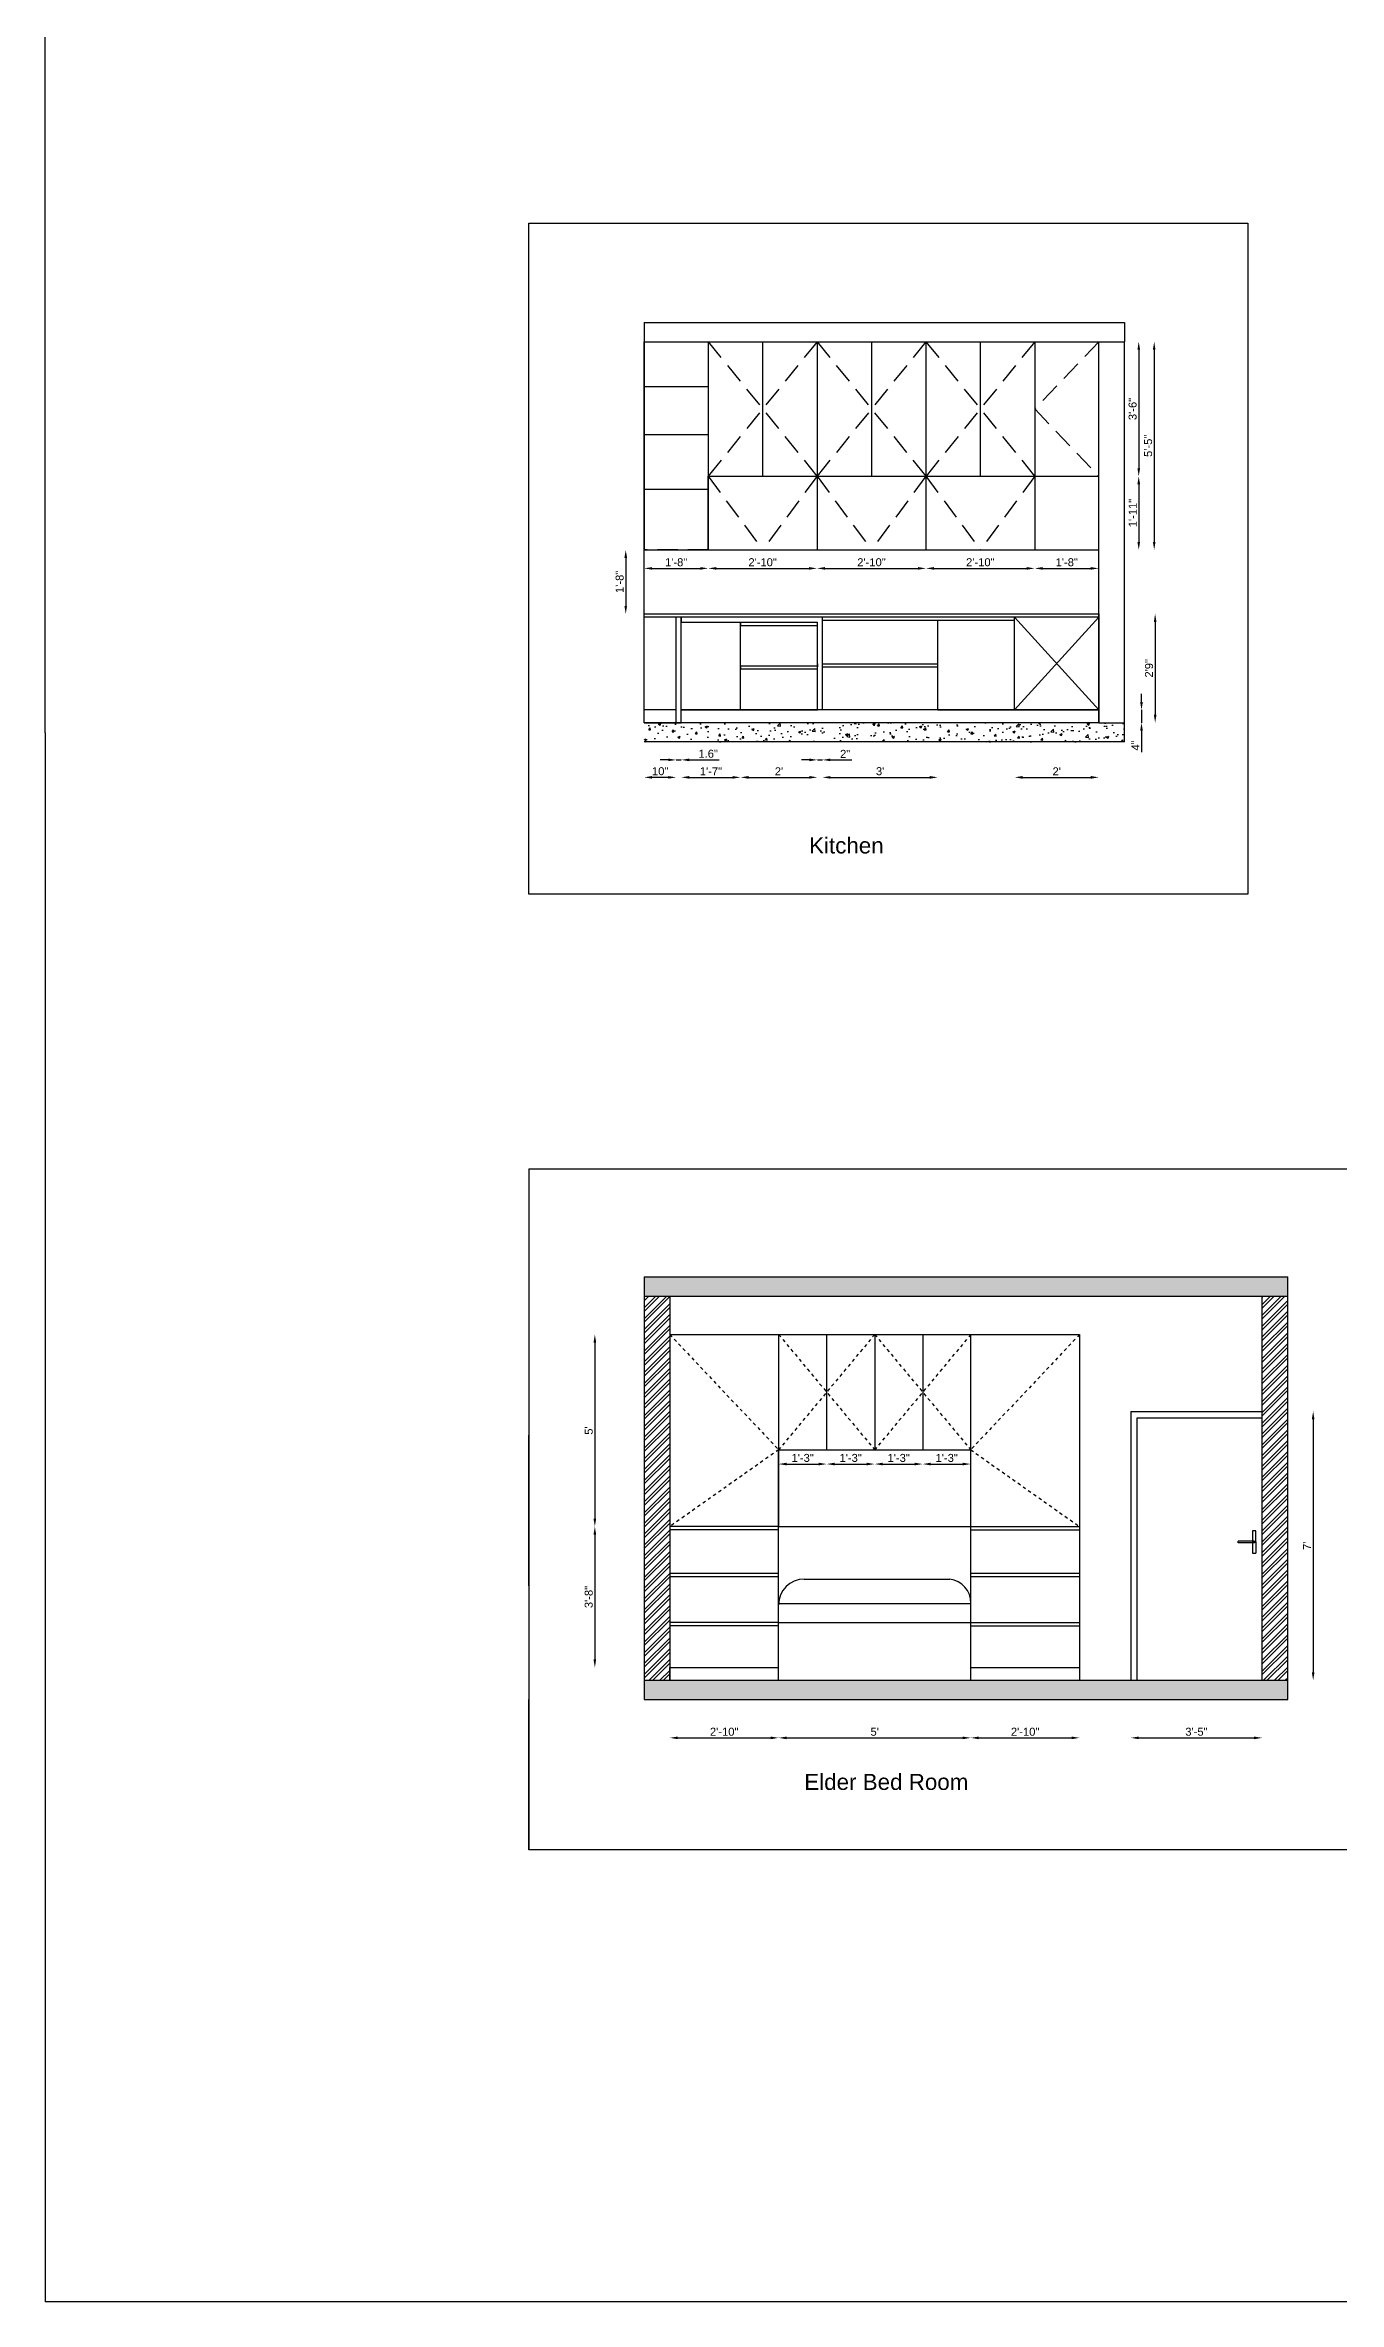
# Model space of a CAD drawing. Header units: feet. Extents: x 2272 to 4893, y 337 to 2916.
# Drawn here: x 2720 to 3124, y 337 to 1042 of the extents above; entities that cross this region are included whole.
import ezdxf

# ---------------------------------------------------------------- set-up
doc = ezdxf.new("R2010")
doc.units = ezdxf.units.FT
doc.linetypes.add('HIDDEN', pattern=[9.525, 6.35, -3.175])
doc.linetypes.add('JIS_02_1.0', pattern=[2, 1, -1])
doc.layers.add('Door', color=15, linetype='Continuous')
doc.styles.get("Standard").update_dxf_attribs({"font": 'arial.ttf'})
doc.dimstyles.new('ISO-25', dxfattribs={"dimtxt": 2.5, "dimasz": 2.5, "dimexe": 1.25, "dimexo": 0.625, "dimtad": 1, "dimdec": 0, "dimlunit": 4, "dimtxsty": 'Standard', "dimcen": 2.5, "dimse1": 1, "dimse2": 1, "dimadec": 0, "dimazin": 0, "dimtfac": 1, "dimtdec": 0, "dimtmove": 0, "dimatfit": 3, "dimfxl": 1, "dimarcsym": 0})

# ---------------------------------------------------------------- blocks, each defined once
blk = doc.blocks.new('*D4')
at = {"color": 0, "lineweight": -2, "transparency": 16777216}
blk.add_line((2914.8, 813.38), (2909.8, 813.38), dxfattribs=at)
at = {"color": 0, "transparency": 16777216}
for points in [[(2909.8, 813.79), (2909.8, 812.96), (2907.3, 813.38)], [(2914.8, 813.79), (2914.8, 812.96), (2917.3, 813.38)]]:
    blk.add_solid(points, dxfattribs=at)
at = {"layer": 'Defpoints', "color": 0, "transparency": 16777216}
for p in [(2907.3, 834.45), (2917.3, 834.45), (2907.3, 813.38)]:
    blk.add_point(p, dxfattribs=at)
at = {"color": 0, "transparency": 16777216, "insert": (2912.3, 815.28), "char_height": 2.5, "attachment_point": 5}
blk.add_mtext('10"', dxfattribs=at)
blk = doc.blocks.new('*D5')
at = {"color": 0, "lineweight": -2, "transparency": 16777216}
for p, q in [((2914.8, 818.83), (2912.3, 818.83)), ((2917.3, 818.83), (2918.9, 818.83)), ((2921.4, 818.83), (2930.7, 818.83))]:
    blk.add_line(p, q, dxfattribs=at)
at = {"color": 0, "transparency": 16777216}
for points in [[(2914.8, 819.25), (2914.8, 818.42), (2917.3, 818.83)], [(2921.4, 819.25), (2921.4, 818.42), (2918.9, 818.83)]]:
    blk.add_solid(points, dxfattribs=at)
at = {"layer": 'Defpoints', "color": 0, "transparency": 16777216}
for p in [(2917.3, 830.45), (2918.9, 830.45), (2918.9, 818.83)]:
    blk.add_point(p, dxfattribs=at)
at = {"color": 0, "transparency": 16777216, "insert": (2927.3, 820.74), "char_height": 2.5, "attachment_point": 5}
blk.add_mtext('1.6"', dxfattribs=at)
blk = doc.blocks.new('*D6')
at = {"color": 0, "lineweight": -2, "transparency": 16777216}
blk.add_line((2921.4, 813.38), (2934.9, 813.38), dxfattribs=at)
at = {"color": 0, "transparency": 16777216}
for points in [[(2921.4, 813.79), (2921.4, 812.96), (2918.9, 813.38)], [(2934.9, 813.79), (2934.9, 812.96), (2937.4, 813.38)]]:
    blk.add_solid(points, dxfattribs=at)
at = {"layer": 'Defpoints', "color": 0, "transparency": 16777216}
for p in [(2918.9, 834.45), (2937.4, 834.45), (2937.4, 813.38)]:
    blk.add_point(p, dxfattribs=at)
at = {"color": 0, "transparency": 16777216, "insert": (2928.15, 815.26), "char_height": 2.5, "attachment_point": 5}
blk.add_mtext('1\'-7"', dxfattribs=at)
blk = doc.blocks.new('*D7')
at = {"color": 0, "lineweight": -2, "transparency": 16777216}
for p, q in [((3062.64, 836.95), (3062.64, 839.45)), ((3062.64, 834.45), (3062.64, 830.45)), ((3062.64, 827.95), (3062.64, 821.23))]:
    blk.add_line(p, q, dxfattribs=at)
at = {"color": 0, "transparency": 16777216}
for points in [[(3062.22, 836.95), (3063.05, 836.95), (3062.64, 834.45)], [(3062.22, 827.95), (3063.05, 827.95), (3062.64, 830.45)]]:
    blk.add_solid(points, dxfattribs=at)
at = {"layer": 'Defpoints', "color": 0, "transparency": 16777216}
for p in [(3049.3, 834.45), (3049.3, 830.45), (3062.64, 830.45)]:
    blk.add_point(p, dxfattribs=at)
at = {"color": 0, "transparency": 16777216, "insert": (3060.76, 823.34), "char_height": 2.5, "width": 1.7292, "attachment_point": 5, "rotation": 90}
blk.add_mtext('4"', dxfattribs=at)
blk = doc.blocks.new('*D8')
at = {"color": 0, "lineweight": -2, "transparency": 16777216}
blk.add_line((2939.9, 813.38), (2958.9, 813.38), dxfattribs=at)
at = {"color": 0, "transparency": 16777216}
for points in [[(2939.9, 813.79), (2939.9, 812.96), (2937.4, 813.38)], [(2958.9, 813.79), (2958.9, 812.96), (2961.4, 813.38)]]:
    blk.add_solid(points, dxfattribs=at)
at = {"layer": 'Defpoints', "color": 0, "transparency": 16777216}
for p in [(2937.4, 834.45), (2961.4, 834.45), (2961.4, 813.38)]:
    blk.add_point(p, dxfattribs=at)
at = {"color": 0, "transparency": 16777216, "insert": (2949.4, 815.26), "char_height": 2.5, "attachment_point": 5}
blk.add_mtext("2'", dxfattribs=at)
blk = doc.blocks.new('*D9')
at = {"color": 0, "lineweight": -2, "transparency": 16777216}
blk.add_line((3025.5, 813.38), (3046.8, 813.38), dxfattribs=at)
at = {"color": 0, "transparency": 16777216}
for points in [[(3025.5, 813.79), (3025.5, 812.96), (3023, 813.38)], [(3046.8, 813.79), (3046.8, 812.96), (3049.3, 813.38)]]:
    blk.add_solid(points, dxfattribs=at)
at = {"layer": 'Defpoints', "color": 0, "transparency": 16777216}
for p in [(3023, 834.45), (3049.3, 834.45), (3049.3, 813.38)]:
    blk.add_point(p, dxfattribs=at)
at = {"color": 0, "transparency": 16777216, "insert": (3036.15, 815.26), "char_height": 2.5, "attachment_point": 5}
blk.add_mtext("2'", dxfattribs=at)
blk = doc.blocks.new('*D10')
at = {"color": 0, "lineweight": -2, "transparency": 16777216}
for p, q in [((2958.9, 818.83), (2956.4, 818.83)), ((2961.4, 818.83), (2963, 818.83)), ((2965.5, 818.83), (2972.16, 818.83))]:
    blk.add_line(p, q, dxfattribs=at)
at = {"color": 0, "transparency": 16777216}
for points in [[(2958.9, 819.25), (2958.9, 818.42), (2961.4, 818.83)], [(2965.5, 819.25), (2965.5, 818.42), (2963, 818.83)]]:
    blk.add_solid(points, dxfattribs=at)
at = {"layer": 'Defpoints', "color": 0, "transparency": 16777216}
for p in [(2961.4, 834.45), (2963, 834.45), (2963, 818.83)]:
    blk.add_point(p, dxfattribs=at)
at = {"color": 0, "transparency": 16777216, "insert": (2970.08, 820.71), "char_height": 2.5, "attachment_point": 5}
blk.add_mtext('2"', dxfattribs=at)
blk = doc.blocks.new('*D11')
at = {"color": 0, "lineweight": -2, "transparency": 16777216}
blk.add_line((2965.5, 813.38), (2996.5, 813.38), dxfattribs=at)
at = {"color": 0, "transparency": 16777216}
for points in [[(2965.5, 813.79), (2965.5, 812.96), (2963, 813.38)], [(2996.5, 813.79), (2996.5, 812.96), (2999, 813.38)]]:
    blk.add_solid(points, dxfattribs=at)
at = {"layer": 'Defpoints', "color": 0, "transparency": 16777216}
for p in [(2963, 834.45), (2999, 834.45), (2999, 813.38)]:
    blk.add_point(p, dxfattribs=at)
at = {"color": 0, "transparency": 16777216, "insert": (2981, 815.28), "char_height": 2.5, "attachment_point": 5}
blk.add_mtext("3'", dxfattribs=at)
blk = doc.blocks.new('*D12')
at = {"color": 0, "lineweight": -2, "transparency": 16777216}
blk.add_line((3066.9, 861.95), (3066.9, 832.95), dxfattribs=at)
at = {"color": 0, "transparency": 16777216}
for points in [[(3066.49, 861.95), (3067.32, 861.95), (3066.9, 864.45)], [(3066.49, 832.95), (3067.32, 832.95), (3066.9, 830.45)]]:
    blk.add_solid(points, dxfattribs=at)
at = {"layer": 'Defpoints', "color": 0, "transparency": 16777216}
for p in [(3049.3, 864.45), (3049.3, 830.45), (3066.9, 830.45)]:
    blk.add_point(p, dxfattribs=at)
at = {"color": 0, "transparency": 16777216, "insert": (3065, 847.45), "char_height": 2.5, "attachment_point": 5, "rotation": 90}
blk.add_mtext('2\'9"', dxfattribs=at)
blk = doc.blocks.new('*D355')
at = {"color": 0, "lineweight": -2, "transparency": 16777216}
blk.add_line((2917.8, 513.32), (2946.8, 513.32), dxfattribs=at)
at = {"color": 0, "transparency": 16777216}
for points in [[(2917.8, 513.73), (2917.8, 512.9), (2915.3, 513.32)], [(2946.8, 513.73), (2946.8, 512.9), (2949.3, 513.32)]]:
    blk.add_solid(points, dxfattribs=at)
at = {"layer": 'Defpoints', "color": 0, "transparency": 16777216}
for p in [(2915.3, 535.32), (2949.3, 535.32), (2949.3, 513.32)]:
    blk.add_point(p, dxfattribs=at)
at = {"color": 0, "transparency": 16777216, "insert": (2932.3, 515.22), "char_height": 2.5, "attachment_point": 5}
blk.add_mtext('2\'-10"', dxfattribs=at)
blk = doc.blocks.new('*D356')
at = {"color": 0, "lineweight": -2, "transparency": 16777216}
blk.add_line((2951.8, 513.32), (3006.8, 513.32), dxfattribs=at)
at = {"color": 0, "transparency": 16777216}
for points in [[(2951.8, 513.73), (2951.8, 512.9), (2949.3, 513.32)], [(3006.8, 513.73), (3006.8, 512.9), (3009.3, 513.32)]]:
    blk.add_solid(points, dxfattribs=at)
at = {"layer": 'Defpoints', "color": 0, "transparency": 16777216}
for p in [(2949.3, 549.32), (3009.3, 549.32), (3009.3, 513.32)]:
    blk.add_point(p, dxfattribs=at)
at = {"color": 0, "transparency": 16777216, "insert": (2979.3, 515.21), "char_height": 2.5, "attachment_point": 5}
blk.add_mtext("5'", dxfattribs=at)
blk = doc.blocks.new('*D357')
at = {"color": 0, "lineweight": -2, "transparency": 16777216}
blk.add_line((3011.8, 513.32), (3040.8, 513.32), dxfattribs=at)
at = {"color": 0, "transparency": 16777216}
for points in [[(3011.8, 513.73), (3011.8, 512.9), (3009.3, 513.32)], [(3040.8, 513.73), (3040.8, 512.9), (3043.3, 513.32)]]:
    blk.add_solid(points, dxfattribs=at)
at = {"layer": 'Defpoints', "color": 0, "transparency": 16777216}
for p in [(3009.3, 535.32), (3043.3, 535.32), (3043.3, 513.32)]:
    blk.add_point(p, dxfattribs=at)
at = {"color": 0, "transparency": 16777216, "insert": (3026.3, 515.22), "char_height": 2.5, "attachment_point": 5}
blk.add_mtext('2\'-10"', dxfattribs=at)
blk = doc.blocks.new('*D358')
at = {"color": 0, "lineweight": -2, "transparency": 16777216}
blk.add_line((3061.8, 513.32), (3097.8, 513.32), dxfattribs=at)
at = {"color": 0, "transparency": 16777216}
for points in [[(3061.8, 513.73), (3061.8, 512.9), (3059.3, 513.32)], [(3097.8, 513.73), (3097.8, 512.9), (3100.3, 513.32)]]:
    blk.add_solid(points, dxfattribs=at)
at = {"layer": 'Defpoints', "color": 0, "transparency": 16777216}
for p in [(3059.3, 531.32), (3100.3, 531.32), (3100.3, 513.32)]:
    blk.add_point(p, dxfattribs=at)
at = {"color": 0, "transparency": 16777216, "insert": (3079.8, 515.22), "char_height": 2.5, "attachment_point": 5}
blk.add_mtext('3\'-5"', dxfattribs=at)
blk = doc.blocks.new('*D359')
at = {"color": 0, "lineweight": -2, "transparency": 16777216}
blk.add_line((2891.9, 636.82), (2891.9, 581.82), dxfattribs=at)
at = {"color": 0, "transparency": 16777216}
for points in [[(2891.48, 636.82), (2892.31, 636.82), (2891.9, 639.32)], [(2891.48, 581.82), (2892.31, 581.82), (2891.9, 579.32)]]:
    blk.add_solid(points, dxfattribs=at)
at = {"layer": 'Defpoints', "color": 0, "transparency": 16777216}
for p in [(2915.3, 639.32), (2891.9, 579.32), (2915.3, 579.32)]:
    blk.add_point(p, dxfattribs=at)
at = {"color": 0, "transparency": 16777216, "insert": (2890, 609.32), "char_height": 2.5, "attachment_point": 5, "rotation": 90}
blk.add_mtext("5'", dxfattribs=at)
blk = doc.blocks.new('*D360')
at = {"color": 0, "lineweight": -2, "transparency": 16777216}
blk.add_line((2891.9, 576.82), (2891.9, 537.82), dxfattribs=at)
at = {"color": 0, "transparency": 16777216}
for points in [[(2891.48, 576.82), (2892.31, 576.82), (2891.9, 579.32)], [(2891.48, 537.82), (2892.31, 537.82), (2891.9, 535.32)]]:
    blk.add_solid(points, dxfattribs=at)
at = {"layer": 'Defpoints', "color": 0, "transparency": 16777216}
for p in [(2915.3, 579.32), (2891.9, 535.32), (2915.3, 535.32)]:
    blk.add_point(p, dxfattribs=at)
at = {"color": 0, "transparency": 16777216, "insert": (2889.99, 557.32), "char_height": 2.5, "attachment_point": 5, "rotation": 90}
blk.add_mtext('3\'-8"', dxfattribs=at)
blk = doc.blocks.new('*D361')
at = {"color": 0, "lineweight": -2, "transparency": 16777216}
blk.add_line((2951.8, 598.86), (2961.8, 598.86), dxfattribs=at)
at = {"color": 0, "transparency": 16777216}
for points in [[(2951.8, 599.27), (2951.8, 598.44), (2949.3, 598.86)], [(2961.8, 599.27), (2961.8, 598.44), (2964.3, 598.86)]]:
    blk.add_solid(points, dxfattribs=at)
at = {"layer": 'Defpoints', "color": 0, "transparency": 16777216}
for p in [(2949.3, 603.32), (2964.3, 603.32), (2964.3, 598.86)]:
    blk.add_point(p, dxfattribs=at)
at = {"color": 0, "transparency": 16777216, "insert": (2956.8, 600.76), "char_height": 2.5, "attachment_point": 5}
blk.add_mtext('1\'-3"', dxfattribs=at)
blk = doc.blocks.new('*D362')
at = {"color": 0, "lineweight": -2, "transparency": 16777216}
blk.add_line((2966.8, 598.86), (2976.8, 598.86), dxfattribs=at)
at = {"color": 0, "transparency": 16777216}
for points in [[(2966.8, 599.27), (2966.8, 598.44), (2964.3, 598.86)], [(2976.8, 599.27), (2976.8, 598.44), (2979.3, 598.86)]]:
    blk.add_solid(points, dxfattribs=at)
at = {"layer": 'Defpoints', "color": 0, "transparency": 16777216}
for p in [(2964.3, 603.32), (2979.3, 603.32), (2979.3, 598.86)]:
    blk.add_point(p, dxfattribs=at)
at = {"color": 0, "transparency": 16777216, "insert": (2971.8, 600.76), "char_height": 2.5, "attachment_point": 5}
blk.add_mtext('1\'-3"', dxfattribs=at)
blk = doc.blocks.new('*D363')
at = {"color": 0, "lineweight": -2, "transparency": 16777216}
blk.add_line((2981.8, 598.86), (2991.8, 598.86), dxfattribs=at)
at = {"color": 0, "transparency": 16777216}
for points in [[(2981.8, 599.27), (2981.8, 598.44), (2979.3, 598.86)], [(2991.8, 599.27), (2991.8, 598.44), (2994.3, 598.86)]]:
    blk.add_solid(points, dxfattribs=at)
at = {"layer": 'Defpoints', "color": 0, "transparency": 16777216}
for p in [(2979.3, 603.32), (2994.3, 603.32), (2994.3, 598.86)]:
    blk.add_point(p, dxfattribs=at)
at = {"color": 0, "transparency": 16777216, "insert": (2986.8, 600.76), "char_height": 2.5, "attachment_point": 5}
blk.add_mtext('1\'-3"', dxfattribs=at)
blk = doc.blocks.new('*D364')
at = {"color": 0, "lineweight": -2, "transparency": 16777216}
blk.add_line((2996.8, 598.86), (3006.8, 598.86), dxfattribs=at)
at = {"color": 0, "transparency": 16777216}
for points in [[(2996.8, 599.27), (2996.8, 598.44), (2994.3, 598.86)], [(3006.8, 599.27), (3006.8, 598.44), (3009.3, 598.86)]]:
    blk.add_solid(points, dxfattribs=at)
at = {"layer": 'Defpoints', "color": 0, "transparency": 16777216}
for p in [(2994.3, 603.32), (3009.3, 603.32), (3009.3, 598.86)]:
    blk.add_point(p, dxfattribs=at)
at = {"color": 0, "transparency": 16777216, "insert": (3001.8, 600.76), "char_height": 2.5, "attachment_point": 5}
blk.add_mtext('1\'-3"', dxfattribs=at)
blk = doc.blocks.new('*D365')
at = {"color": 0, "lineweight": -2, "transparency": 16777216}
blk.add_line((3116.26, 612.82), (3116.26, 533.82), dxfattribs=at)
at = {"color": 0, "transparency": 16777216}
for points in [[(3115.84, 612.82), (3116.68, 612.82), (3116.26, 615.32)], [(3115.84, 533.82), (3116.68, 533.82), (3116.26, 531.32)]]:
    blk.add_solid(points, dxfattribs=at)
at = {"layer": 'Defpoints', "color": 0, "transparency": 16777216}
for p in [(3059.3, 615.32), (3059.3, 531.32), (3116.26, 531.32)]:
    blk.add_point(p, dxfattribs=at)
at = {"color": 0, "transparency": 16777216, "insert": (3114.38, 573.32), "char_height": 2.5, "attachment_point": 5, "rotation": 90}
blk.add_mtext("7'", dxfattribs=at)
blk = doc.blocks.new('*D482')
at = {"color": 0, "lineweight": -2, "transparency": 16777216}
blk.add_line((3066.61, 946.95), (3066.61, 886.95), dxfattribs=at)
at = {"color": 0, "transparency": 16777216}
for points in [[(3066.19, 946.95), (3067.02, 946.95), (3066.61, 949.45)], [(3066.19, 886.95), (3067.02, 886.95), (3066.61, 884.45)]]:
    blk.add_solid(points, dxfattribs=at)
at = {"layer": 'Defpoints', "color": 0, "transparency": 16777216}
for p in [(3049.3, 949.45), (3049.3, 884.45), (3066.61, 884.45)]:
    blk.add_point(p, dxfattribs=at)
at = {"color": 0, "transparency": 16777216, "insert": (3064.71, 916.95), "char_height": 2.5, "attachment_point": 5, "rotation": 90}
blk.add_mtext('5\'-5"', dxfattribs=at)
blk = doc.blocks.new('*D483')
at = {"color": 0, "lineweight": -2, "transparency": 16777216}
blk.add_line((3061.77, 946.95), (3061.77, 909.95), dxfattribs=at)
at = {"color": 0, "transparency": 16777216}
for points in [[(3061.36, 946.95), (3062.19, 946.95), (3061.77, 949.45)], [(3061.36, 909.95), (3062.19, 909.95), (3061.77, 907.45)]]:
    blk.add_solid(points, dxfattribs=at)
at = {"layer": 'Defpoints', "color": 0, "transparency": 16777216}
for p in [(3049.3, 949.45), (3049.3, 907.45), (3061.77, 907.45)]:
    blk.add_point(p, dxfattribs=at)
at = {"color": 0, "transparency": 16777216, "insert": (3059.87, 928.45), "char_height": 2.5, "attachment_point": 5, "rotation": 90}
blk.add_mtext('3\'-6"', dxfattribs=at)
blk = doc.blocks.new('*D484')
at = {"color": 0, "lineweight": -2, "transparency": 16777216}
blk.add_line((3061.77, 904.95), (3061.77, 886.95), dxfattribs=at)
at = {"color": 0, "transparency": 16777216}
for points in [[(3061.36, 904.95), (3062.19, 904.95), (3061.77, 907.45)], [(3061.36, 886.95), (3062.19, 886.95), (3061.77, 884.45)]]:
    blk.add_solid(points, dxfattribs=at)
at = {"layer": 'Defpoints', "color": 0, "transparency": 16777216}
for p in [(3049.3, 907.45), (3049.3, 884.45), (3061.77, 884.45)]:
    blk.add_point(p, dxfattribs=at)
at = {"color": 0, "transparency": 16777216, "insert": (3059.89, 895.95), "char_height": 2.5, "attachment_point": 5, "rotation": 90}
blk.add_mtext('1\'-11"', dxfattribs=at)
blk = doc.blocks.new('*D485')
at = {"color": 0, "lineweight": -2, "transparency": 16777216}
blk.add_line((2901.54, 881.95), (2901.54, 866.95), dxfattribs=at)
at = {"color": 0, "transparency": 16777216}
for points in [[(2901.13, 881.95), (2901.96, 881.95), (2901.54, 884.45)], [(2901.13, 866.95), (2901.96, 866.95), (2901.54, 864.45)]]:
    blk.add_solid(points, dxfattribs=at)
at = {"layer": 'Defpoints', "color": 0, "transparency": 16777216}
for p in [(2907.3, 884.45), (2901.54, 864.45), (2907.3, 864.45)]:
    blk.add_point(p, dxfattribs=at)
at = {"color": 0, "transparency": 16777216, "insert": (2899.64, 874.45), "char_height": 2.5, "attachment_point": 5, "rotation": 90}
blk.add_mtext('1\'-8"', dxfattribs=at)
blk = doc.blocks.new('*D486')
at = {"color": 0, "lineweight": -2, "transparency": 16777216}
blk.add_line((2909.8, 878.66), (2924.8, 878.66), dxfattribs=at)
at = {"color": 0, "transparency": 16777216}
for points in [[(2909.8, 879.07), (2909.8, 878.24), (2907.3, 878.66)], [(2924.8, 879.07), (2924.8, 878.24), (2927.3, 878.66)]]:
    blk.add_solid(points, dxfattribs=at)
at = {"layer": 'Defpoints', "color": 0, "transparency": 16777216}
for p in [(2907.3, 884.45), (2927.3, 884.45), (2927.3, 878.66)]:
    blk.add_point(p, dxfattribs=at)
at = {"color": 0, "transparency": 16777216, "insert": (2917.3, 880.56), "char_height": 2.5, "attachment_point": 5}
blk.add_mtext('1\'-8"', dxfattribs=at)
blk = doc.blocks.new('*D487')
at = {"color": 0, "lineweight": -2, "transparency": 16777216}
blk.add_line((2929.8, 878.66), (2958.8, 878.66), dxfattribs=at)
at = {"color": 0, "transparency": 16777216}
for points in [[(2929.8, 879.07), (2929.8, 878.24), (2927.3, 878.66)], [(2958.8, 879.07), (2958.8, 878.24), (2961.3, 878.66)]]:
    blk.add_solid(points, dxfattribs=at)
at = {"layer": 'Defpoints', "color": 0, "transparency": 16777216}
for p in [(2927.3, 884.45), (2961.3, 884.45), (2961.3, 878.66)]:
    blk.add_point(p, dxfattribs=at)
at = {"color": 0, "transparency": 16777216, "insert": (2944.3, 880.56), "char_height": 2.5, "attachment_point": 5}
blk.add_mtext('2\'-10"', dxfattribs=at)
blk = doc.blocks.new('*D488')
at = {"color": 0, "lineweight": -2, "transparency": 16777216}
blk.add_line((2963.8, 878.66), (2992.8, 878.66), dxfattribs=at)
at = {"color": 0, "transparency": 16777216}
for points in [[(2963.8, 879.07), (2963.8, 878.24), (2961.3, 878.66)], [(2992.8, 879.07), (2992.8, 878.24), (2995.3, 878.66)]]:
    blk.add_solid(points, dxfattribs=at)
at = {"layer": 'Defpoints', "color": 0, "transparency": 16777216}
for p in [(2961.3, 884.45), (2995.3, 884.45), (2995.3, 878.66)]:
    blk.add_point(p, dxfattribs=at)
at = {"color": 0, "transparency": 16777216, "insert": (2978.3, 880.56), "char_height": 2.5, "attachment_point": 5}
blk.add_mtext('2\'-10"', dxfattribs=at)
blk = doc.blocks.new('*D489')
at = {"color": 0, "lineweight": -2, "transparency": 16777216}
blk.add_line((2997.8, 878.66), (3026.8, 878.66), dxfattribs=at)
at = {"color": 0, "transparency": 16777216}
for points in [[(2997.8, 879.07), (2997.8, 878.24), (2995.3, 878.66)], [(3026.8, 879.07), (3026.8, 878.24), (3029.3, 878.66)]]:
    blk.add_solid(points, dxfattribs=at)
at = {"layer": 'Defpoints', "color": 0, "transparency": 16777216}
for p in [(2995.3, 884.45), (3029.3, 884.45), (3029.3, 878.66)]:
    blk.add_point(p, dxfattribs=at)
at = {"color": 0, "transparency": 16777216, "insert": (3012.3, 880.56), "char_height": 2.5, "attachment_point": 5}
blk.add_mtext('2\'-10"', dxfattribs=at)
blk = doc.blocks.new('*D490')
at = {"color": 0, "lineweight": -2, "transparency": 16777216}
blk.add_line((3031.8, 878.66), (3046.8, 878.66), dxfattribs=at)
at = {"color": 0, "transparency": 16777216}
for points in [[(3031.8, 879.07), (3031.8, 878.24), (3029.3, 878.66)], [(3046.8, 879.07), (3046.8, 878.24), (3049.3, 878.66)]]:
    blk.add_solid(points, dxfattribs=at)
at = {"layer": 'Defpoints', "color": 0, "transparency": 16777216}
for p in [(3029.3, 884.45), (3049.3, 884.45), (3049.3, 878.66)]:
    blk.add_point(p, dxfattribs=at)
at = {"color": 0, "transparency": 16777216, "insert": (3039.3, 880.56), "char_height": 2.5, "attachment_point": 5}
blk.add_mtext('1\'-8"', dxfattribs=at)

msp = doc.modelspace()

# ---------------------------------------------------------------- hatches: boundary and pattern name
at = {"layer": 'Door', "true_color": 0x105689}
h = msp.add_hatch(dxfattribs=at)
h.set_pattern_fill('AR-CONC', color=146, scale=0.04)
h.paths.add_polyline_path([(2907.298, 830.455), (2907.298, 824.455), (3049.298, 824.455), (3057.298, 824.455), (3057.298, 830.455), (3049.298, 830.455)])
h = msp.add_hatch(dxfattribs=at)
h.set_pattern_fill('AR-CONC', color=146, scale=0.04)
h.paths.add_polyline_path([(2907.298, 657.319), (2907.298, 651.319), (3108.298, 651.319), (3108.298, 657.319)])
h.paths.add_polyline_path([(3108.298, 525.319), (3108.298, 531.319), (2907.298, 531.319), (2907.298, 525.319)])
h = msp.add_hatch(dxfattribs=at)
h.set_pattern_fill('ANSI32', color=146, scale=0.25)
h.paths.add_polyline_path([(2907.298, 531.319), (2915.298, 531.319), (2915.298, 651.319), (2907.298, 651.319)])
h.paths.add_polyline_path([(3100.298, 531.319), (3108.298, 531.319), (3108.298, 651.319), (3100.298, 651.319)])

# ---------------------------------------------------------------- linework, layer by layer
for p, q in [((2720.204, 827.307), (2720.204, 2915.521)), ((2871.298, 776.84), (2871.298, 986.455)), ((2871.298, 986.455), (3095.884, 986.455)), ((3095.884, 986.455), (3095.884, 776.84)), ((2720.204, 827.307), (2720.204, 337.13)), ((3095.884, 776.84), (2871.298, 776.84)), ((2871.298, 691.047), (2871.298, 478.319)), ((2871.298, 691.047), (3151.435, 691.047)), ((2907.298, 657.319), (3108.298, 657.319)), ((2907.298, 657.319), (2907.298, 525.319)), ((3108.298, 525.319), (3108.298, 657.319)), ((2907.298, 651.319), (3108.298, 651.319)), ((2915.298, 651.319), (2915.298, 531.319)), ((3059.298, 651.319), (3100.298, 651.319)), ((3100.298, 531.319), (3100.298, 651.319)), ((2871.298, 560.84), (2871.298, 607.84)), ((2949.298, 555.319), (2949.298, 579.319)), ((2949.298, 579.319), (3009.298, 579.319)), ((2949.298, 579.319), (2949.298, 579.319)), ((2949.298, 579.319), (2949.298, 579.319)), ((3009.298, 555.319), (3009.298, 579.319)), ((3100.298, 531.319), (3100.298, 574.519)), ((2949.298, 531.319), (2949.298, 549.319)), ((2949.298, 549.319), (2949.298, 549.319)), ((2907.298, 531.319), (3108.298, 531.319)), ((3059.298, 531.319), (3100.298, 531.319)), ((2871.298, 478.319), (2871.298, 525.319)), ((2907.298, 525.319), (3108.298, 525.319)), ((3151.435, 478.319), (2871.298, 478.319)), ((4892.649, 337.13), (2720.204, 337.13))]:
    msp.add_line(p, q)
at = {"color": 7, "true_color": 0xffffff}
for p, q in [((2907.298, 955.455), (3057.298, 955.455)), ((2907.298, 955.455), (2907.298, 949.455)), ((3057.298, 955.455), (3057.298, 949.455)), ((2907.298, 949.455), (3057.298, 949.455)), ((2907.298, 830.455), (2907.298, 949.455)), ((2907.298, 949.455), (2927.298, 949.455)), ((3049.298, 830.455), (3049.298, 949.455)), ((3057.298, 830.455), (3057.298, 949.455)), ((2907.298, 863.455), (2907.298, 864.455)), ((3049.298, 864.455), (3049.298, 830.455)), ((3049.298, 830.455), (3049.298, 863.455)), ((3049.298, 830.455), (3049.298, 834.455)), ((3049.298, 830.455), (2907.298, 830.455)), ((2907.298, 830.455), (2917.298, 830.455)), ((2917.298, 830.455), (2918.898, 830.455)), ((3049.298, 830.455), (3057.298, 830.455)), ((3057.298, 824.455), (3057.298, 830.455)), ((3049.298, 824.455), (2907.298, 824.455)), ((3057.298, 824.455), (3049.298, 824.455))]:
    msp.add_line(p, q, dxfattribs=at)
at = {"color": 85, "true_color": 0x58ba48}
for p, q in [((2907.298, 949.455), (2907.298, 884.455)), ((2927.298, 949.455), (2927.298, 884.455)), ((2927.298, 949.455), (2927.298, 907.455)), ((2944.298, 949.455), (2944.298, 907.455)), ((2961.298, 949.455), (2961.298, 907.455)), ((2978.298, 949.455), (2978.298, 907.455)), ((2995.298, 949.455), (2995.298, 907.455)), ((3012.298, 949.455), (3012.298, 907.455)), ((3029.298, 949.455), (3029.298, 907.455)), ((2907.298, 935.455), (2927.298, 935.455)), ((2907.298, 920.455), (2927.298, 920.455)), ((2907.298, 903.455), (2927.298, 903.455)), ((2927.298, 884.455), (2927.298, 907.455)), ((2927.298, 907.455), (3049.298, 907.455)), ((2927.298, 907.455), (2927.298, 884.455)), ((2961.298, 907.455), (2961.298, 884.455)), ((2995.298, 907.455), (2995.298, 884.455)), ((3029.298, 907.455), (3029.298, 884.455)), ((2907.298, 884.455), (3049.298, 884.455))]:
    msp.add_line(p, q, dxfattribs=at)
at = {"color": 85, "linetype": 'HIDDEN', "true_color": 0x58ba48}
for p, q in [((2907.298, 949.455), (2907.298, 935.455)), ((2927.298, 949.455), (2961.298, 907.455)), ((2961.298, 949.455), (2927.298, 907.455)), ((2961.298, 949.455), (2995.298, 907.455)), ((2995.298, 949.455), (2961.298, 907.455)), ((2995.298, 949.455), (3029.298, 907.455)), ((3029.298, 949.455), (2995.298, 907.455)), ((3049.298, 949.455), (3029.298, 928.455)), ((3029.298, 928.455), (3049.298, 907.455)), ((2927.298, 907.455), (2944.298, 884.455)), ((2961.298, 907.455), (2944.298, 884.455)), ((2961.298, 907.455), (2978.298, 884.455)), ((2995.298, 907.455), (2978.298, 884.455)), ((2995.298, 907.455), (3012.298, 884.455)), ((3029.298, 907.455), (3012.298, 884.455)), ((2927.298, 884.455), (2907.298, 884.455)), ((2907.298, 884.455), (2927.298, 884.455))]:
    msp.add_line(p, q, dxfattribs=at)
at = {"color": 254}
for p, q in [((2907.298, 864.455), (3049.298, 864.455)), ((3049.298, 863.455), (2907.298, 863.455))]:
    msp.add_line(p, q, dxfattribs=at)
at = {"color": 15, "true_color": 0xa0522d}
for p, q in [((2917.298, 830.455), (2917.298, 863.455)), ((2918.898, 830.455), (2918.898, 863.455)), ((2918.898, 863.455), (2918.898, 861.855)), ((2918.898, 861.855), (2961.398, 861.855)), ((2937.398, 834.455), (2937.398, 861.855)), ((2937.398, 861.855), (2937.398, 860.855)), ((2937.398, 860.855), (2961.398, 860.855)), ((2961.398, 834.455), (2961.398, 861.855)), ((2962.998, 834.455), (2962.998, 863.455)), ((2962.998, 862.455), (3022.998, 862.455)), ((2998.998, 834.455), (2998.998, 862.455)), ((3022.998, 834.455), (3022.998, 863.455)), ((3022.998, 834.455), (3049.298, 863.455)), ((3022.998, 863.455), (3049.298, 834.455)), ((2937.398, 834.455), (2937.398, 848.255)), ((2937.398, 848.255), (2961.398, 848.255)), ((2937.398, 848.255), (2937.398, 847.255)), ((2937.398, 847.255), (2961.398, 847.255)), ((2961.398, 848.855), (2961.398, 847.855)), ((2962.998, 848.855), (2998.998, 848.855)), ((2962.998, 847.855), (2998.998, 847.855)), ((2917.298, 834.455), (2907.298, 834.455)), ((3049.298, 834.455), (2918.898, 834.455)), ((2918.898, 834.455), (2937.398, 834.455)), ((2937.398, 834.455), (2961.398, 834.455)), ((2998.998, 834.455), (3022.998, 834.455)), ((3022.998, 834.455), (3049.298, 834.455))]:
    msp.add_line(p, q, dxfattribs=at)
at = {"color": 10}
for p, q in [((2915.298, 639.319), (2949.298, 639.319)), ((2915.298, 639.319), (2915.298, 579.319)), ((2949.298, 639.319), (2949.298, 579.319)), ((2949.298, 639.319), (3009.298, 639.319)), ((2949.298, 639.319), (2949.298, 603.319)), ((2964.298, 639.319), (2964.298, 603.319)), ((2979.298, 639.319), (2979.298, 603.319)), ((2994.298, 639.319), (2994.298, 603.319)), ((3009.298, 603.319), (3009.298, 639.319)), ((3009.298, 639.319), (3043.298, 639.319)), ((3043.298, 639.319), (3043.298, 531.319)), ((2949.298, 603.319), (3009.298, 603.319)), ((2949.298, 579.319), (2949.298, 603.319)), ((2949.298, 603.319), (2968.498, 603.319)), ((2949.298, 603.319), (3009.298, 603.319)), ((2949.298, 603.319), (2964.298, 603.319)), ((2964.298, 603.319), (2979.298, 603.319)), ((2979.298, 603.319), (2994.298, 603.319)), ((2994.298, 603.319), (3009.298, 603.319)), ((3009.298, 579.319), (3009.298, 603.319)), ((2949.298, 579.319), (2915.298, 579.319)), ((2915.298, 579.319), (2915.298, 535.319)), ((2949.298, 578.319), (2915.298, 578.319)), ((3009.298, 579.319), (3043.298, 579.319)), ((3009.298, 578.319), (3043.298, 578.319)), ((2915.298, 564.719), (2949.298, 564.719)), ((3009.298, 564.719), (3043.298, 564.719)), ((2915.298, 563.719), (2949.298, 563.719)), ((3009.298, 563.719), (3043.298, 563.719)), ((2949.298, 549.319), (2915.298, 549.319)), ((2949.298, 548.319), (2915.298, 548.319)), ((3009.298, 549.319), (3043.298, 549.319)), ((3009.298, 548.319), (3043.298, 548.319)), ((2915.298, 531.319), (2915.298, 535.319)), ((2915.298, 535.319), (2949.298, 535.319)), ((3009.298, 535.319), (3043.298, 535.319))]:
    msp.add_line(p, q, dxfattribs=at)
at = {"linetype": 'JIS_02_1.0'}
for p, q in [((2915.298, 639.319), (2949.298, 603.319)), ((2949.298, 639.319), (2979.298, 603.319)), ((2979.298, 639.319), (2949.298, 603.319)), ((3009.298, 639.319), (2979.298, 603.319)), ((2979.298, 639.319), (3009.298, 603.319)), ((3043.298, 639.319), (3009.298, 603.319)), ((2949.298, 603.319), (2915.298, 579.319)), ((3009.298, 603.319), (3043.298, 579.319))]:
    msp.add_line(p, q, dxfattribs=at)
at = {"color": 116, "true_color": 0x136734}
msp.add_line((3100.233, 640.941), (3100.24, 640.934), dxfattribs=at)
at = {"color": 152, "true_color": 0x2776bb}
for p, q in [((3059.298, 615.319), (3100.298, 615.319)), ((3059.298, 615.319), (3059.298, 531.319)), ((3061.298, 531.319), (3061.298, 613.319)), ((3061.298, 613.319), (3100.298, 613.319)), ((3097.798, 574.783), (3092.798, 574.783)), ((3092.798, 574.256), (3092.798, 574.783)), ((3097.798, 574.256), (3092.798, 574.256)), ((3098.298, 578.019), (3097.298, 578.019)), ((3097.298, 578.019), (3097.298, 571.019)), ((3098.298, 574.519), (3098.298, 578.019)), ((3098.298, 574.519), (3098.298, 571.019)), ((3097.298, 571.019), (3098.298, 571.019))]:
    msp.add_line(p, q, dxfattribs=at)
at = {"color": 4}
for p, q in [((2957.298, 562.919), (3002.738, 562.919)), ((2949.298, 555.319), (3009.298, 555.319))]:
    msp.add_line(p, q, dxfattribs=at)
at = {"color": 11, "true_color": 0xf27172}
for p, q in [((2949.298, 531.319), (2949.298, 555.319)), ((3009.298, 531.319), (3009.298, 555.319)), ((2949.298, 549.319), (3009.298, 549.319))]:
    msp.add_line(p, q, dxfattribs=at)
at = {"color": 152, "true_color": 0x2776bb}
msp.add_circle((3097.798, 574.519), 0.263, dxfattribs=at)
at = {"color": 4}
for centre, radius, start, end in [((2957.298, 554.919), 8, 90, 180), ((3001.909, 555.572), 7.394, 358.039844, 83.558911)]:
    msp.add_arc(centre, radius, start, end, dxfattribs=at)

# ---------------------------------------------------------------- texts
for s, p in [('Kitchen', (2958.811, 789.595)), ('Elder Bed Room', (2957.318, 497.055))]:
    msp.add_text(s, height=5, dxfattribs=at).set_placement(p)

# ---------------------------------------------------------------- dimensions: what is measured, and where the dimension line sits
at = {"color": 85, "true_color": 0x58ba48}
for base, p1, p2, picture, middle in [((3066.605, 884.455), (3049.298, 949.455), (3049.298, 884.455), '*D482', (3064.709, 916.955)), ((3061.774, 907.455), (3049.298, 949.455), (3049.298, 907.455), '*D483', (3059.872, 928.455)), ((3061.774, 884.455), (3049.298, 907.455), (3049.298, 884.455), '*D484', (3059.894, 895.955)), ((2901.544, 864.455), (2907.298, 884.455), (2907.298, 864.455), '*D485', (2899.643, 874.455)), ((2891.897, 579.319), (2915.298, 639.319), (2915.298, 579.319), '*D359', (2890.001, 609.319)), ((3116.259, 531.319), (3059.298, 615.319), (3059.298, 531.319), '*D365', (3114.384, 573.319)), ((2891.897, 535.319), (2915.298, 579.319), (2915.298, 535.319), '*D360', (2889.995, 557.319))]:
    dim = msp.add_linear_dim(base=base, p1=p1, p2=p2, angle=90, dimstyle='ISO-25', dxfattribs=at)
    dim.commit()
    dim.dimension.update_dxf_attribs({"geometry": picture, "text_midpoint": middle})
for base, p1, p2, picture, middle in [((2927.298, 878.658), (2907.298, 884.455), (2927.298, 884.455), '*D486', (2917.298, 880.559)), ((2961.298, 878.658), (2927.298, 884.455), (2961.298, 884.455), '*D487', (2944.298, 880.559)), ((2995.298, 878.658), (2961.298, 884.455), (2995.298, 884.455), '*D488', (2978.298, 880.559)), ((3029.298, 878.658), (2995.298, 884.455), (3029.298, 884.455), '*D489', (3012.298, 880.559)), ((3049.298, 878.658), (3029.298, 884.455), (3049.298, 884.455), '*D490', (3039.298, 880.559)), ((2937.398292194, 813.37830513), (2918.898292194, 834.454930592), (2937.398292194, 834.454930592), '*D6', (2928.148292194, 815.258421092)), ((2962.998, 818.835), (2961.398, 834.455), (2962.998, 834.455), '*D10', (2970.081, 820.715)), ((3009.298, 513.316), (2949.298, 549.319), (3009.298, 549.319), '*D356', (2979.298, 515.212)), ((2949.298, 513.316), (2915.298, 535.319), (2949.298, 535.319), '*D355', (2932.298, 515.217)), ((3043.298, 513.316), (3009.298, 535.319), (3043.298, 535.319), '*D357', (3026.298, 515.217)), ((3100.298, 513.316), (3059.298, 531.319), (3100.298, 531.319), '*D358', (3079.798, 515.218))]:
    dim = msp.add_linear_dim(base=base, p1=p1, p2=p2, dimstyle='ISO-25', dxfattribs=at)
    dim.commit()
    dim.dimension.update_dxf_attribs({"geometry": picture, "text_midpoint": middle})
for base, p1, text, picture, middle in [((3066.905, 830.455), (3049.298, 864.455), '2\'9"', '*D12', (3065.003, 847.455)), ((3062.636, 830.455), (3049.298, 834.455), '4"', '*D7', (3060.761, 823.343))]:
    dim = msp.add_linear_dim(base=base, p1=p1, p2=(3049.298, 830.455), angle=90, text=text, dimstyle='ISO-25', dxfattribs=at)
    dim.commit()
    dim.dimension.update_dxf_attribs({"geometry": picture, "text_midpoint": middle})
for base, p1, p2, text, picture, middle in [((2907.298, 813.378), (2917.298, 834.455), (2907.298, 834.455), '10"', '*D4', (2912.298, 815.28)), ((2961.398, 813.378), (2937.398, 834.455), (2961.398, 834.455), "2'", '*D8', (2949.398, 815.258)), ((2998.998, 813.378), (2962.998, 834.455), (2998.998, 834.455), "3'", '*D11', (2980.998, 815.281)), ((3049.298, 813.378), (3022.998, 834.455), (3049.298, 834.455), "2'", '*D9', (3036.148, 815.258))]:
    dim = msp.add_linear_dim(base=base, p1=p1, p2=p2, text=text, dimstyle='ISO-25', dxfattribs=at)
    dim.commit()
    dim.dimension.update_dxf_attribs({"geometry": picture, "text_midpoint": middle})
dim = msp.add_linear_dim(base=(2918.898, 818.835), p1=(2917.298, 830.455), p2=(2918.898, 830.455), text='1.6"', dimstyle='ISO-25', dxfattribs=at)
dim.commit()
dim.dimension.update_dxf_attribs({"geometry": '*D5', "text_midpoint": (2927.299, 818.835), "dimtype": 160})
at = {"color": 2}
for base, p1, p2, picture, middle in [((2964.298, 598.858), (2949.298, 603.319), (2964.298, 603.319), '*D361', (2956.798, 600.76)), ((2979.298, 598.858), (2964.298, 603.319), (2979.298, 603.319), '*D362', (2971.798, 600.76)), ((2994.298, 598.858), (2979.298, 603.319), (2994.298, 603.319), '*D363', (2986.798, 600.76)), ((3009.298, 598.858), (2994.298, 603.319), (3009.298, 603.319), '*D364', (3001.798, 600.76))]:
    dim = msp.add_linear_dim(base=base, p1=p1, p2=p2, dimstyle='ISO-25', dxfattribs=at)
    dim.commit()
    dim.dimension.update_dxf_attribs({"geometry": picture, "text_midpoint": middle})

doc.saveas('drawing.dxf')
